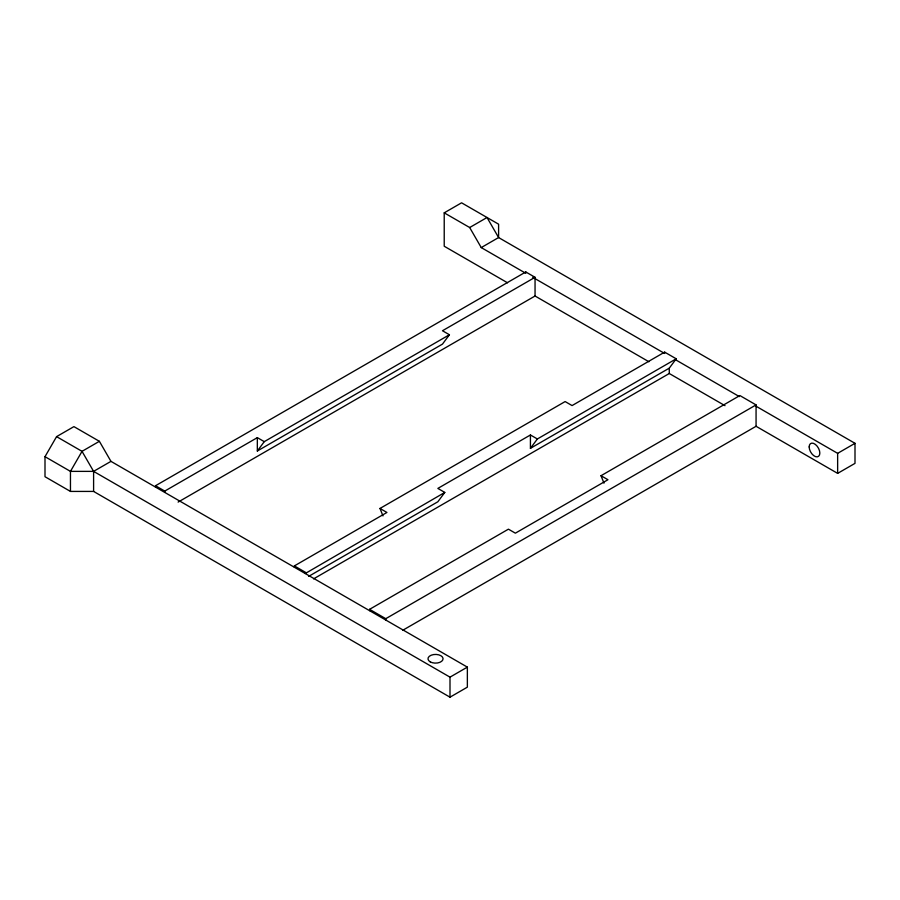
<?xml version="1.0" encoding="UTF-8"?>
<svg xmlns="http://www.w3.org/2000/svg" width="900" height="900" viewBox="0 0 900 900"><rect width="100%" height="100%" fill="white"/><g stroke="black" fill="none" stroke-linecap="round" stroke-linejoin="round"><path stroke-width="1.35" d="M45 456.683L56.576 436.635L73.924 426.623L99.383 441.315L110.959 461.363L467.359 667.125L467.359 687.161L450 697.185L93.6 491.423L70.459 491.423L45 476.719L45 456.683L70.459 471.375L93.6 471.375L450 677.149L467.359 667.125M264.274 441.652L257.332 437.636L257.332 451.001L264.274 441.652L449.426 334.755L442.474 330.75L535.05 277.301L535.05 296.01L178.121 502.088M449.426 334.755L442.474 344.115L257.332 451.001M305.246 573.525L444.791 492.424L437.85 488.419L530.426 434.97L537.368 438.975L676.226 358.808L664.65 352.125L572.074 405.574L565.132 401.569L379.991 508.455L382.973 515.903M444.791 492.424L437.85 501.772L308.655 576.371M530.426 434.97L530.426 448.335L537.368 438.975M530.426 448.335L669.274 368.156L676.226 358.808M507.532 282.791L444.218 246.24L444.218 212.839L461.576 202.815L498.6 224.19L498.6 237.555L855 443.317L855 463.365L837.641 473.377L756.067 426.285L402.772 630.259M99.383 441.315L82.024 451.339L70.459 471.375L70.459 491.423M469.676 227.531L487.024 217.507L498.6 237.555L481.241 247.579L469.676 227.531L444.218 212.839M93.6 491.423L93.6 471.375L110.959 461.363M155.509 487.08L155.509 485.741L525.791 271.957L535.05 277.301M155.509 485.741L164.768 491.085L257.332 437.636M294.368 567.248L294.368 565.909L386.933 512.46L379.991 508.455M313.56 578.88L669.274 373.511L725.006 405.675M370.271 611.066L369.574 609.334L508.433 529.166L515.374 533.171L607.95 479.734L601.009 475.718L739.867 395.55L756.067 404.91L756.067 426.285M369.574 609.334L385.774 618.683L756.067 404.91M756.067 406.238L837.641 453.341L855 443.317M481.241 247.579L525.791 273.296L525.791 271.957M532.733 277.301L664.65 353.464L664.65 352.125M675.529 359.741L739.35 396.596M535.05 296.01L648.9 361.744M294.368 565.909L305.933 572.591M56.576 436.635L82.024 451.339L93.6 471.375M601.009 475.718L603.979 483.165M837.641 453.341L837.641 473.377M669.274 368.156L669.274 373.511M450 677.149L450 697.185M385.774 618.683L385.774 620.021M164.768 491.085L164.768 492.424M430.211 661.849A7.526 4.343 0 0 0 442.811 659.891A7.526 4.343 0 0 0 433.586 654.57A7.526 4.343 0 0 0 430.211 661.849M809.179 446.929A7.526 4.343 60 0 0 817.166 456.863A7.526 4.343 60 0 0 817.166 446.209A7.526 4.343 60 0 0 809.179 446.929"/></g></svg>
